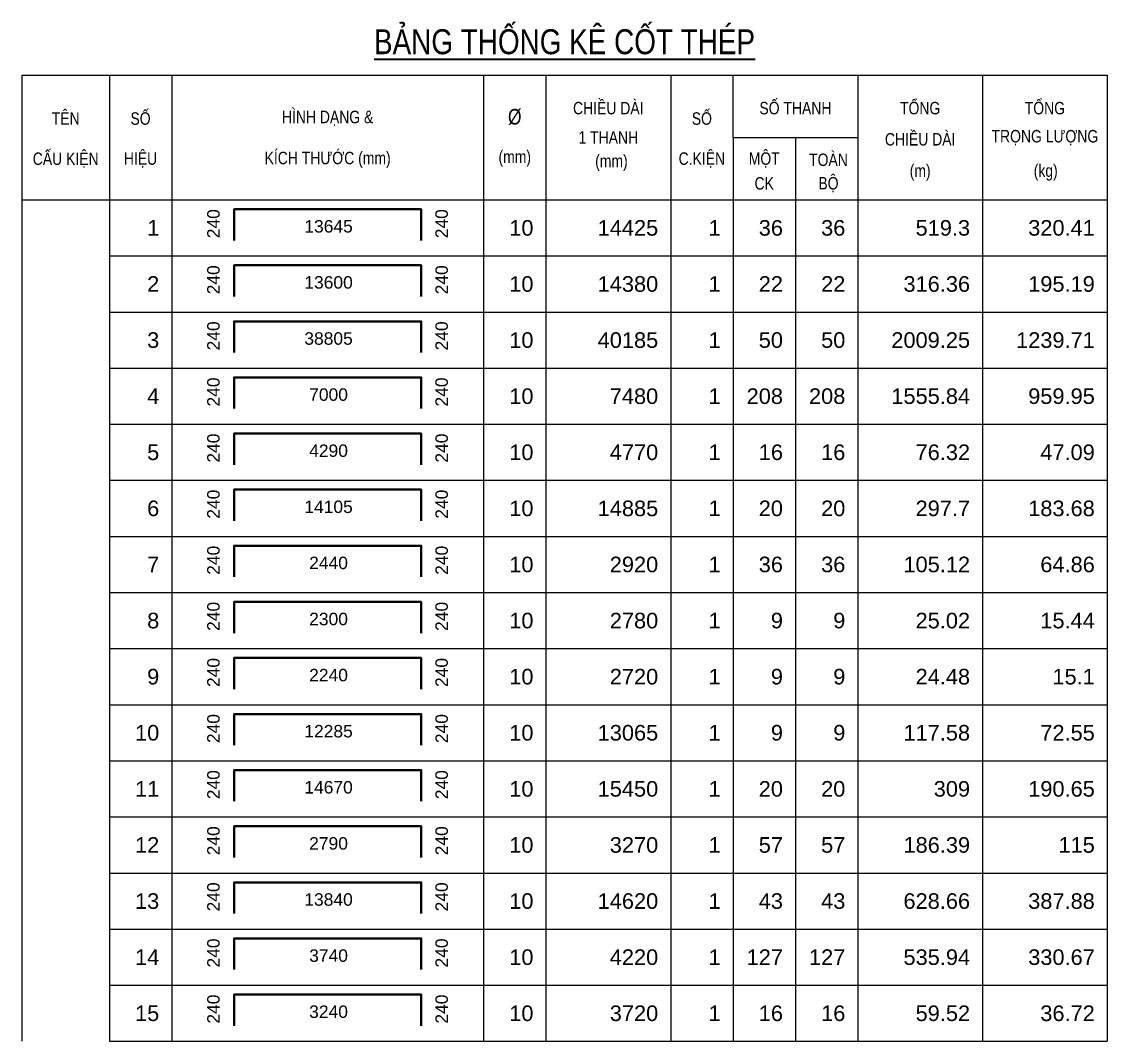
# Model space of a CAD drawing. Header units: millimetres. Extents: x -24156 to 1128921, y -12387 to 212709.
# Drawn here: x 1020378 to 1051011, y 63700 to 92489 of the extents above; entities that cross this region are included whole.
import ezdxf
from ezdxf.enums import TextEntityAlignment as Align

# ---------------------------------------------------------------- set-up
doc = ezdxf.new("R2010")
doc.units = ezdxf.units.MM
doc.header["$MEASUREMENT"] = 0
for name, color, linetype, lineweight in [('kata_net khung', 3, 'Continuous', 20), ('kata_text', 7, 'Continuous', 30), ('kata_thep chu', 1, 'Continuous', 35), ('NDC_FRAME', 7, 'Continuous', 20)]:
    doc.layers.add(name, color=color, linetype=linetype, lineweight=lineweight)
doc.styles.add('kata_text', font='arial.ttf', dxfattribs={"width": 0.8})

# ---------------------------------------------------------------- blocks, each defined once
blk = doc.blocks.new('Tieude')
at = {"layer": 'kata_net khung'}
for p, q in [((0, 2000), (0, 0)), ((0, 2000), (17405, 2000)), ((1405, 2000), (1405, 0)), ((2405, 2000), (2405, 0)), ((7405, 2000), (7405, 0)), ((8405, 2000), (8405, 0)), ((10405, 2000), (10405, 0)), ((11405, 1000), (11405, 2000)), ((13405, 2000), (13405, 0)), ((15405, 2000), (15405, 0)), ((17405, 2000), (17405, 0)), ((11405, 1000), (13405, 1000)), ((11405, 1000), (11405, 0)), ((12405, 1000), (12405, 0)), ((0, 0), (17405, 0))]:
    blk.add_line(p, q, dxfattribs=at)
at = {"layer": 'kata_text', "style": 'kata_text', "width": 0.8}
for s, height, p in [('%%UBẢNG THỐNG KÊ CỐT THÉP', 400, (8703, 2594)), ('CHIỀU DÀI', 200, (9405, 1500)), ('SỐ THANH', 200, (12405, 1500)), ('TỔNG', 200, (14405, 1500)), ('TỔNG', 200, (16405, 1500)), ('TÊN', 200, (705, 1333)), ('SỐ', 200, (1905, 1333)), ('HÌNH DẠNG &', 200, (4905, 1333)), ('%%C', 250, (7905, 1333)), ('SỐ', 200, (10905, 1333)), ('1 THANH', 200, (9405, 1000)), ('CHIỀU DÀI', 200, (14405, 1000)), ('TRỌNG LƯỢNG', 200, (16405, 1000)), ('CẤU KIỆN', 200, (705, 667)), ('HIỆU', 200, (1905, 667)), ('KÍCH THƯỚC (mm)', 200, (4905, 667)), ('(mm)', 200, (7905, 667)), ('(mm)', 200, (9455, 599)), ('C.KIỆN', 200, (10905, 667)), ('MỘT', 200, (11905, 667)), ('TOÀN', 200, (12935, 667)), ('(m)', 200, (14405, 443)), ('(kg)', 200, (16418, 443)), ('CK', 200, (11905, 264)), ('BỘ', 200, (12935, 271))]:
    blk.add_text(s, height=height, dxfattribs=at).set_placement(p, align=Align.MIDDLE)
blk = doc.blocks.new('dang04')
at = {"layer": 'kata_net khung'}
for p, q in [((0, 0), (0, -900)), ((1405, 0), (1405, -900)), ((2405, 0), (2405, -900)), ((7405, 0), (7405, -900)), ((8405, 0), (8405, -900)), ((10405, 0), (10405, -900)), ((11405, 0), (11405, -900)), ((12405, 0), (12405, -900)), ((13405, 0), (13405, -900)), ((15405, 0), (15405, -900)), ((17405, 0), (17405, -900)), ((1405, -900), (17405, -900))]:
    blk.add_line(p, q, dxfattribs=at)
at = {"layer": 'kata_thep chu'}
blk.add_lwpolyline([(3405, -650), (3405, -150), (6405, -150), (6405, -650)], dxfattribs=at)
at = {"layer": 'kata_text', "style": 'kata_text'}
for p in [(3073, -150), (6733, -150)]:
    blk.add_attdef('D03', text='', height=200, rotation=90, dxfattribs=at).set_placement(p, align=Align.MIDDLE_RIGHT)
for p in [(2205, -450), (8205, -450), (10205, -450), (11205, -450), (12205, -450), (13205, -450), (15205, -450), (17205, -450)]:
    blk.add_attdef('D03', text='', height=250, dxfattribs=at).set_placement(p, align=Align.MIDDLE_RIGHT)
blk.add_attdef('D03', text='', height=200, dxfattribs=at).set_placement((4920, -425), align=Align.MIDDLE_CENTER)

msp = doc.modelspace()

# ---------------------------------------------------------------- block references
at = {"layer": 'NDC_FRAME', "xscale": 1.76, "yscale": 1.76, "zscale": 1.76}
msp.add_blockref('Tieude', (1020378, 87459.8), dxfattribs=at)
at = {"layer": 'NDC_FRAME', "ltscale": 200}
ref = msp.add_blockref('dang04', (1020378, 87459.8), dxfattribs=dict(at, xscale=1.759999999999996, yscale=1.759999999999996, zscale=1.759999999999996))
ref.add_attrib('D03', '1', dxfattribs={"layer": 'kata_text', "height": 440, "style": 'kata_text'}).set_placement((1024259.3, 86667.8), align=Align.MIDDLE_RIGHT)
ref.add_attrib('D03', '240', dxfattribs={"layer": 'kata_text', "height": 352, "rotation": 90, "style": 'kata_text'}).set_placement((1025787.1, 87195.8), align=Align.MIDDLE_RIGHT)
ref.add_attrib('D03', '13645', dxfattribs={"layer": 'kata_text', "height": 352, "style": 'kata_text'}).set_placement((1029036.5, 86712.2), align=Align.MIDDLE_CENTER)
ref.add_attrib('D03', '240', dxfattribs={"layer": 'kata_text', "height": 352, "rotation": 90, "style": 'kata_text'}).set_placement((1032227.2, 87195.8), align=Align.MIDDLE_RIGHT)
ref.add_attrib('D03', '10', dxfattribs={"layer": 'kata_text', "height": 440, "style": 'kata_text'}).set_placement((1034819.3, 86667.8), align=Align.MIDDLE_RIGHT)
ref.add_attrib('D03', '14425', dxfattribs={"layer": 'kata_text', "height": 440, "style": 'kata_text'}).set_placement((1038339.3, 86667.8), align=Align.MIDDLE_RIGHT)
ref.add_attrib('D03', '1', dxfattribs={"layer": 'kata_text', "height": 440, "style": 'kata_text'}).set_placement((1040099.3, 86667.8), align=Align.MIDDLE_RIGHT)
ref.add_attrib('D03', '36', dxfattribs={"layer": 'kata_text', "height": 440, "style": 'kata_text'}).set_placement((1041859.3, 86667.8), align=Align.MIDDLE_RIGHT)
ref.add_attrib('D03', '36', dxfattribs={"layer": 'kata_text', "height": 440, "style": 'kata_text'}).set_placement((1043619.3, 86668.4), align=Align.MIDDLE_RIGHT)
ref.add_attrib('D03', '519.3', dxfattribs={"layer": 'kata_text', "height": 440, "style": 'kata_text'}).set_placement((1047139.3, 86667.8), align=Align.MIDDLE_RIGHT)
ref.add_attrib('D03', '320.41', dxfattribs={"layer": 'kata_text', "height": 440, "style": 'kata_text'}).set_placement((1050659.3, 86667.8), align=Align.MIDDLE_RIGHT)
ref = msp.add_blockref('dang04', (1020378, 85875.8), dxfattribs=dict(at, xscale=1.759999999999996, yscale=1.759999999999996, zscale=1.759999999999996))
ref.add_attrib('D03', '2', dxfattribs={"layer": 'kata_text', "height": 440, "style": 'kata_text'}).set_placement((1024259.3, 85083.8), align=Align.MIDDLE_RIGHT)
ref.add_attrib('D03', '240', dxfattribs={"layer": 'kata_text', "height": 352, "rotation": 90, "style": 'kata_text'}).set_placement((1025787.1, 85611.8), align=Align.MIDDLE_RIGHT)
ref.add_attrib('D03', '13600', dxfattribs={"layer": 'kata_text', "height": 352, "style": 'kata_text'}).set_placement((1029036.5, 85128.2), align=Align.MIDDLE_CENTER)
ref.add_attrib('D03', '240', dxfattribs={"layer": 'kata_text', "height": 352, "rotation": 90, "style": 'kata_text'}).set_placement((1032227.2, 85611.8), align=Align.MIDDLE_RIGHT)
ref.add_attrib('D03', '10', dxfattribs={"layer": 'kata_text', "height": 440, "style": 'kata_text'}).set_placement((1034819.3, 85083.8), align=Align.MIDDLE_RIGHT)
ref.add_attrib('D03', '14380', dxfattribs={"layer": 'kata_text', "height": 440, "style": 'kata_text'}).set_placement((1038339.3, 85083.8), align=Align.MIDDLE_RIGHT)
ref.add_attrib('D03', '1', dxfattribs={"layer": 'kata_text', "height": 440, "style": 'kata_text'}).set_placement((1040099.3, 85083.8), align=Align.MIDDLE_RIGHT)
ref.add_attrib('D03', '22', dxfattribs={"layer": 'kata_text', "height": 440, "style": 'kata_text'}).set_placement((1041859.3, 85083.8), align=Align.MIDDLE_RIGHT)
ref.add_attrib('D03', '22', dxfattribs={"layer": 'kata_text', "height": 440, "style": 'kata_text'}).set_placement((1043619.3, 85084.4), align=Align.MIDDLE_RIGHT)
ref.add_attrib('D03', '316.36', dxfattribs={"layer": 'kata_text', "height": 440, "style": 'kata_text'}).set_placement((1047139.3, 85083.8), align=Align.MIDDLE_RIGHT)
ref.add_attrib('D03', '195.19', dxfattribs={"layer": 'kata_text', "height": 440, "style": 'kata_text'}).set_placement((1050659.3, 85083.8), align=Align.MIDDLE_RIGHT)
ref = msp.add_blockref('dang04', (1020378, 84291.8), dxfattribs=dict(at, xscale=1.759999999999996, yscale=1.759999999999996, zscale=1.759999999999996))
ref.add_attrib('D03', '3', dxfattribs={"layer": 'kata_text', "height": 440, "style": 'kata_text'}).set_placement((1024259.3, 83499.8), align=Align.MIDDLE_RIGHT)
ref.add_attrib('D03', '240', dxfattribs={"layer": 'kata_text', "height": 352, "rotation": 90, "style": 'kata_text'}).set_placement((1025787.1, 84027.8), align=Align.MIDDLE_RIGHT)
ref.add_attrib('D03', '38805', dxfattribs={"layer": 'kata_text', "height": 352, "style": 'kata_text'}).set_placement((1029036.5, 83544.2), align=Align.MIDDLE_CENTER)
ref.add_attrib('D03', '240', dxfattribs={"layer": 'kata_text', "height": 352, "rotation": 90, "style": 'kata_text'}).set_placement((1032227.2, 84027.8), align=Align.MIDDLE_RIGHT)
ref.add_attrib('D03', '10', dxfattribs={"layer": 'kata_text', "height": 440, "style": 'kata_text'}).set_placement((1034819.3, 83499.8), align=Align.MIDDLE_RIGHT)
ref.add_attrib('D03', '40185', dxfattribs={"layer": 'kata_text', "height": 440, "style": 'kata_text'}).set_placement((1038339.3, 83499.8), align=Align.MIDDLE_RIGHT)
ref.add_attrib('D03', '1', dxfattribs={"layer": 'kata_text', "height": 440, "style": 'kata_text'}).set_placement((1040099.3, 83499.8), align=Align.MIDDLE_RIGHT)
ref.add_attrib('D03', '50', dxfattribs={"layer": 'kata_text', "height": 440, "style": 'kata_text'}).set_placement((1041859.3, 83499.8), align=Align.MIDDLE_RIGHT)
ref.add_attrib('D03', '50', dxfattribs={"layer": 'kata_text', "height": 440, "style": 'kata_text'}).set_placement((1043619.3, 83500.4), align=Align.MIDDLE_RIGHT)
ref.add_attrib('D03', '2009.25', dxfattribs={"layer": 'kata_text', "height": 440, "style": 'kata_text'}).set_placement((1047139.3, 83499.8), align=Align.MIDDLE_RIGHT)
ref.add_attrib('D03', '1239.71', dxfattribs={"layer": 'kata_text', "height": 440, "style": 'kata_text'}).set_placement((1050659.3, 83499.8), align=Align.MIDDLE_RIGHT)
ref = msp.add_blockref('dang04', (1020378, 82707.8), dxfattribs=dict(at, xscale=1.759999999999996, yscale=1.759999999999996, zscale=1.759999999999996))
ref.add_attrib('D03', '4', dxfattribs={"layer": 'kata_text', "height": 440, "style": 'kata_text'}).set_placement((1024259.3, 81915.8), align=Align.MIDDLE_RIGHT)
ref.add_attrib('D03', '240', dxfattribs={"layer": 'kata_text', "height": 352, "rotation": 90, "style": 'kata_text'}).set_placement((1025787.1, 82443.8), align=Align.MIDDLE_RIGHT)
ref.add_attrib('D03', '7000', dxfattribs={"layer": 'kata_text', "height": 352, "style": 'kata_text'}).set_placement((1029036.5, 81960.2), align=Align.MIDDLE_CENTER)
ref.add_attrib('D03', '240', dxfattribs={"layer": 'kata_text', "height": 352, "rotation": 90, "style": 'kata_text'}).set_placement((1032227.2, 82443.8), align=Align.MIDDLE_RIGHT)
ref.add_attrib('D03', '10', dxfattribs={"layer": 'kata_text', "height": 440, "style": 'kata_text'}).set_placement((1034819.3, 81915.8), align=Align.MIDDLE_RIGHT)
ref.add_attrib('D03', '7480', dxfattribs={"layer": 'kata_text', "height": 440, "style": 'kata_text'}).set_placement((1038339.3, 81915.8), align=Align.MIDDLE_RIGHT)
ref.add_attrib('D03', '1', dxfattribs={"layer": 'kata_text', "height": 440, "style": 'kata_text'}).set_placement((1040099.3, 81915.8), align=Align.MIDDLE_RIGHT)
ref.add_attrib('D03', '208', dxfattribs={"layer": 'kata_text', "height": 440, "style": 'kata_text'}).set_placement((1041859.3, 81915.8), align=Align.MIDDLE_RIGHT)
ref.add_attrib('D03', '208', dxfattribs={"layer": 'kata_text', "height": 440, "style": 'kata_text'}).set_placement((1043619.3, 81916.4), align=Align.MIDDLE_RIGHT)
ref.add_attrib('D03', '1555.84', dxfattribs={"layer": 'kata_text', "height": 440, "style": 'kata_text'}).set_placement((1047139.3, 81915.8), align=Align.MIDDLE_RIGHT)
ref.add_attrib('D03', '959.95', dxfattribs={"layer": 'kata_text', "height": 440, "style": 'kata_text'}).set_placement((1050659.3, 81915.8), align=Align.MIDDLE_RIGHT)
ref = msp.add_blockref('dang04', (1020378, 81123.8), dxfattribs=dict(at, xscale=1.759999999999996, yscale=1.759999999999996, zscale=1.759999999999996))
ref.add_attrib('D03', '5', dxfattribs={"layer": 'kata_text', "height": 440, "style": 'kata_text'}).set_placement((1024259.3, 80331.8), align=Align.MIDDLE_RIGHT)
ref.add_attrib('D03', '240', dxfattribs={"layer": 'kata_text', "height": 352, "rotation": 90, "style": 'kata_text'}).set_placement((1025787.1, 80859.8), align=Align.MIDDLE_RIGHT)
ref.add_attrib('D03', '4290', dxfattribs={"layer": 'kata_text', "height": 352, "style": 'kata_text'}).set_placement((1029036.5, 80376.2), align=Align.MIDDLE_CENTER)
ref.add_attrib('D03', '240', dxfattribs={"layer": 'kata_text', "height": 352, "rotation": 90, "style": 'kata_text'}).set_placement((1032227.2, 80859.8), align=Align.MIDDLE_RIGHT)
ref.add_attrib('D03', '10', dxfattribs={"layer": 'kata_text', "height": 440, "style": 'kata_text'}).set_placement((1034819.3, 80331.8), align=Align.MIDDLE_RIGHT)
ref.add_attrib('D03', '4770', dxfattribs={"layer": 'kata_text', "height": 440, "style": 'kata_text'}).set_placement((1038339.3, 80331.8), align=Align.MIDDLE_RIGHT)
ref.add_attrib('D03', '1', dxfattribs={"layer": 'kata_text', "height": 440, "style": 'kata_text'}).set_placement((1040099.3, 80331.8), align=Align.MIDDLE_RIGHT)
ref.add_attrib('D03', '16', dxfattribs={"layer": 'kata_text', "height": 440, "style": 'kata_text'}).set_placement((1041859.3, 80331.8), align=Align.MIDDLE_RIGHT)
ref.add_attrib('D03', '16', dxfattribs={"layer": 'kata_text', "height": 440, "style": 'kata_text'}).set_placement((1043619.3, 80332.4), align=Align.MIDDLE_RIGHT)
ref.add_attrib('D03', '76.32', dxfattribs={"layer": 'kata_text', "height": 440, "style": 'kata_text'}).set_placement((1047139.3, 80331.8), align=Align.MIDDLE_RIGHT)
ref.add_attrib('D03', '47.09', dxfattribs={"layer": 'kata_text', "height": 440, "style": 'kata_text'}).set_placement((1050659.3, 80331.8), align=Align.MIDDLE_RIGHT)
ref = msp.add_blockref('dang04', (1020378, 79539.8), dxfattribs=dict(at, xscale=1.759999999999996, yscale=1.759999999999996, zscale=1.759999999999996))
ref.add_attrib('D03', '6', dxfattribs={"layer": 'kata_text', "height": 440, "style": 'kata_text'}).set_placement((1024259.3, 78747.8), align=Align.MIDDLE_RIGHT)
ref.add_attrib('D03', '240', dxfattribs={"layer": 'kata_text', "height": 352, "rotation": 90, "style": 'kata_text'}).set_placement((1025787.1, 79275.8), align=Align.MIDDLE_RIGHT)
ref.add_attrib('D03', '14105', dxfattribs={"layer": 'kata_text', "height": 352, "style": 'kata_text'}).set_placement((1029036.5, 78792.2), align=Align.MIDDLE_CENTER)
ref.add_attrib('D03', '240', dxfattribs={"layer": 'kata_text', "height": 352, "rotation": 90, "style": 'kata_text'}).set_placement((1032227.2, 79275.8), align=Align.MIDDLE_RIGHT)
ref.add_attrib('D03', '10', dxfattribs={"layer": 'kata_text', "height": 440, "style": 'kata_text'}).set_placement((1034819.3, 78747.8), align=Align.MIDDLE_RIGHT)
ref.add_attrib('D03', '14885', dxfattribs={"layer": 'kata_text', "height": 440, "style": 'kata_text'}).set_placement((1038339.3, 78747.8), align=Align.MIDDLE_RIGHT)
ref.add_attrib('D03', '1', dxfattribs={"layer": 'kata_text', "height": 440, "style": 'kata_text'}).set_placement((1040099.3, 78747.8), align=Align.MIDDLE_RIGHT)
ref.add_attrib('D03', '20', dxfattribs={"layer": 'kata_text', "height": 440, "style": 'kata_text'}).set_placement((1041859.3, 78747.8), align=Align.MIDDLE_RIGHT)
ref.add_attrib('D03', '20', dxfattribs={"layer": 'kata_text', "height": 440, "style": 'kata_text'}).set_placement((1043619.3, 78748.4), align=Align.MIDDLE_RIGHT)
ref.add_attrib('D03', '297.7', dxfattribs={"layer": 'kata_text', "height": 440, "style": 'kata_text'}).set_placement((1047139.3, 78747.8), align=Align.MIDDLE_RIGHT)
ref.add_attrib('D03', '183.68', dxfattribs={"layer": 'kata_text', "height": 440, "style": 'kata_text'}).set_placement((1050659.3, 78747.8), align=Align.MIDDLE_RIGHT)
ref = msp.add_blockref('dang04', (1020378, 77955.8), dxfattribs=dict(at, xscale=1.759999999999996, yscale=1.759999999999996, zscale=1.759999999999996))
ref.add_attrib('D03', '7', dxfattribs={"layer": 'kata_text', "height": 440, "style": 'kata_text'}).set_placement((1024259.3, 77163.8), align=Align.MIDDLE_RIGHT)
ref.add_attrib('D03', '240', dxfattribs={"layer": 'kata_text', "height": 352, "rotation": 90, "style": 'kata_text'}).set_placement((1025787.1, 77691.8), align=Align.MIDDLE_RIGHT)
ref.add_attrib('D03', '2440', dxfattribs={"layer": 'kata_text', "height": 352, "style": 'kata_text'}).set_placement((1029036.5, 77208.2), align=Align.MIDDLE_CENTER)
ref.add_attrib('D03', '240', dxfattribs={"layer": 'kata_text', "height": 352, "rotation": 90, "style": 'kata_text'}).set_placement((1032227.2, 77691.8), align=Align.MIDDLE_RIGHT)
ref.add_attrib('D03', '10', dxfattribs={"layer": 'kata_text', "height": 440, "style": 'kata_text'}).set_placement((1034819.3, 77163.8), align=Align.MIDDLE_RIGHT)
ref.add_attrib('D03', '2920', dxfattribs={"layer": 'kata_text', "height": 440, "style": 'kata_text'}).set_placement((1038339.3, 77163.8), align=Align.MIDDLE_RIGHT)
ref.add_attrib('D03', '1', dxfattribs={"layer": 'kata_text', "height": 440, "style": 'kata_text'}).set_placement((1040099.3, 77163.8), align=Align.MIDDLE_RIGHT)
ref.add_attrib('D03', '36', dxfattribs={"layer": 'kata_text', "height": 440, "style": 'kata_text'}).set_placement((1041859.3, 77163.8), align=Align.MIDDLE_RIGHT)
ref.add_attrib('D03', '36', dxfattribs={"layer": 'kata_text', "height": 440, "style": 'kata_text'}).set_placement((1043619.3, 77164.4), align=Align.MIDDLE_RIGHT)
ref.add_attrib('D03', '105.12', dxfattribs={"layer": 'kata_text', "height": 440, "style": 'kata_text'}).set_placement((1047139.3, 77163.8), align=Align.MIDDLE_RIGHT)
ref.add_attrib('D03', '64.86', dxfattribs={"layer": 'kata_text', "height": 440, "style": 'kata_text'}).set_placement((1050659.3, 77163.8), align=Align.MIDDLE_RIGHT)
ref = msp.add_blockref('dang04', (1020378, 76371.8), dxfattribs=dict(at, xscale=1.759999999999996, yscale=1.759999999999996, zscale=1.759999999999996))
ref.add_attrib('D03', '8', dxfattribs={"layer": 'kata_text', "height": 440, "style": 'kata_text'}).set_placement((1024259.3, 75579.8), align=Align.MIDDLE_RIGHT)
ref.add_attrib('D03', '240', dxfattribs={"layer": 'kata_text', "height": 352, "rotation": 90, "style": 'kata_text'}).set_placement((1025787.1, 76107.8), align=Align.MIDDLE_RIGHT)
ref.add_attrib('D03', '2300', dxfattribs={"layer": 'kata_text', "height": 352, "style": 'kata_text'}).set_placement((1029036.5, 75624.2), align=Align.MIDDLE_CENTER)
ref.add_attrib('D03', '240', dxfattribs={"layer": 'kata_text', "height": 352, "rotation": 90, "style": 'kata_text'}).set_placement((1032227.2, 76107.8), align=Align.MIDDLE_RIGHT)
ref.add_attrib('D03', '10', dxfattribs={"layer": 'kata_text', "height": 440, "style": 'kata_text'}).set_placement((1034819.3, 75579.8), align=Align.MIDDLE_RIGHT)
ref.add_attrib('D03', '2780', dxfattribs={"layer": 'kata_text', "height": 440, "style": 'kata_text'}).set_placement((1038339.3, 75579.8), align=Align.MIDDLE_RIGHT)
ref.add_attrib('D03', '1', dxfattribs={"layer": 'kata_text', "height": 440, "style": 'kata_text'}).set_placement((1040099.3, 75579.8), align=Align.MIDDLE_RIGHT)
ref.add_attrib('D03', '9', dxfattribs={"layer": 'kata_text', "height": 440, "style": 'kata_text'}).set_placement((1041859.3, 75579.8), align=Align.MIDDLE_RIGHT)
ref.add_attrib('D03', '9', dxfattribs={"layer": 'kata_text', "height": 440, "style": 'kata_text'}).set_placement((1043619.3, 75580.4), align=Align.MIDDLE_RIGHT)
ref.add_attrib('D03', '25.02', dxfattribs={"layer": 'kata_text', "height": 440, "style": 'kata_text'}).set_placement((1047139.3, 75579.8), align=Align.MIDDLE_RIGHT)
ref.add_attrib('D03', '15.44', dxfattribs={"layer": 'kata_text', "height": 440, "style": 'kata_text'}).set_placement((1050659.3, 75579.8), align=Align.MIDDLE_RIGHT)
ref = msp.add_blockref('dang04', (1020378, 74787.8), dxfattribs=dict(at, xscale=1.759999999999996, yscale=1.759999999999996, zscale=1.759999999999996))
ref.add_attrib('D03', '9', dxfattribs={"layer": 'kata_text', "height": 440, "style": 'kata_text'}).set_placement((1024259.3, 73995.8), align=Align.MIDDLE_RIGHT)
ref.add_attrib('D03', '240', dxfattribs={"layer": 'kata_text', "height": 352, "rotation": 90, "style": 'kata_text'}).set_placement((1025787.1, 74523.8), align=Align.MIDDLE_RIGHT)
ref.add_attrib('D03', '2240', dxfattribs={"layer": 'kata_text', "height": 352, "style": 'kata_text'}).set_placement((1029036.5, 74040.2), align=Align.MIDDLE_CENTER)
ref.add_attrib('D03', '240', dxfattribs={"layer": 'kata_text', "height": 352, "rotation": 90, "style": 'kata_text'}).set_placement((1032227.2, 74523.8), align=Align.MIDDLE_RIGHT)
ref.add_attrib('D03', '10', dxfattribs={"layer": 'kata_text', "height": 440, "style": 'kata_text'}).set_placement((1034819.3, 73995.8), align=Align.MIDDLE_RIGHT)
ref.add_attrib('D03', '2720', dxfattribs={"layer": 'kata_text', "height": 440, "style": 'kata_text'}).set_placement((1038339.3, 73995.8), align=Align.MIDDLE_RIGHT)
ref.add_attrib('D03', '1', dxfattribs={"layer": 'kata_text', "height": 440, "style": 'kata_text'}).set_placement((1040099.3, 73995.8), align=Align.MIDDLE_RIGHT)
ref.add_attrib('D03', '9', dxfattribs={"layer": 'kata_text', "height": 440, "style": 'kata_text'}).set_placement((1041859.3, 73995.8), align=Align.MIDDLE_RIGHT)
ref.add_attrib('D03', '9', dxfattribs={"layer": 'kata_text', "height": 440, "style": 'kata_text'}).set_placement((1043619.3, 73996.4), align=Align.MIDDLE_RIGHT)
ref.add_attrib('D03', '24.48', dxfattribs={"layer": 'kata_text', "height": 440, "style": 'kata_text'}).set_placement((1047139.3, 73995.8), align=Align.MIDDLE_RIGHT)
ref.add_attrib('D03', '15.1', dxfattribs={"layer": 'kata_text', "height": 440, "style": 'kata_text'}).set_placement((1050659.3, 73995.8), align=Align.MIDDLE_RIGHT)
ref = msp.add_blockref('dang04', (1020378, 73203.8), dxfattribs=dict(at, xscale=1.759999999999996, yscale=1.759999999999996, zscale=1.759999999999996))
ref.add_attrib('D03', '10', dxfattribs={"layer": 'kata_text', "height": 440, "style": 'kata_text'}).set_placement((1024259.3, 72411.8), align=Align.MIDDLE_RIGHT)
ref.add_attrib('D03', '240', dxfattribs={"layer": 'kata_text', "height": 352, "rotation": 90, "style": 'kata_text'}).set_placement((1025787.1, 72939.8), align=Align.MIDDLE_RIGHT)
ref.add_attrib('D03', '12285', dxfattribs={"layer": 'kata_text', "height": 352, "style": 'kata_text'}).set_placement((1029036.5, 72456.2), align=Align.MIDDLE_CENTER)
ref.add_attrib('D03', '240', dxfattribs={"layer": 'kata_text', "height": 352, "rotation": 90, "style": 'kata_text'}).set_placement((1032227.2, 72939.8), align=Align.MIDDLE_RIGHT)
ref.add_attrib('D03', '10', dxfattribs={"layer": 'kata_text', "height": 440, "style": 'kata_text'}).set_placement((1034819.3, 72411.8), align=Align.MIDDLE_RIGHT)
ref.add_attrib('D03', '13065', dxfattribs={"layer": 'kata_text', "height": 440, "style": 'kata_text'}).set_placement((1038339.3, 72411.8), align=Align.MIDDLE_RIGHT)
ref.add_attrib('D03', '1', dxfattribs={"layer": 'kata_text', "height": 440, "style": 'kata_text'}).set_placement((1040099.3, 72411.8), align=Align.MIDDLE_RIGHT)
ref.add_attrib('D03', '9', dxfattribs={"layer": 'kata_text', "height": 440, "style": 'kata_text'}).set_placement((1041859.3, 72411.8), align=Align.MIDDLE_RIGHT)
ref.add_attrib('D03', '9', dxfattribs={"layer": 'kata_text', "height": 440, "style": 'kata_text'}).set_placement((1043619.3, 72412.4), align=Align.MIDDLE_RIGHT)
ref.add_attrib('D03', '117.58', dxfattribs={"layer": 'kata_text', "height": 440, "style": 'kata_text'}).set_placement((1047139.3, 72411.8), align=Align.MIDDLE_RIGHT)
ref.add_attrib('D03', '72.55', dxfattribs={"layer": 'kata_text', "height": 440, "style": 'kata_text'}).set_placement((1050659.3, 72411.8), align=Align.MIDDLE_RIGHT)
ref = msp.add_blockref('dang04', (1020378, 71619.8), dxfattribs=dict(at, xscale=1.759999999999996, yscale=1.759999999999996, zscale=1.759999999999996))
ref.add_attrib('D03', '11', dxfattribs={"layer": 'kata_text', "height": 440, "style": 'kata_text'}).set_placement((1024259.3, 70827.8), align=Align.MIDDLE_RIGHT)
ref.add_attrib('D03', '240', dxfattribs={"layer": 'kata_text', "height": 352, "rotation": 90, "style": 'kata_text'}).set_placement((1025787.1, 71355.8), align=Align.MIDDLE_RIGHT)
ref.add_attrib('D03', '14670', dxfattribs={"layer": 'kata_text', "height": 352, "style": 'kata_text'}).set_placement((1029036.5, 70872.2), align=Align.MIDDLE_CENTER)
ref.add_attrib('D03', '240', dxfattribs={"layer": 'kata_text', "height": 352, "rotation": 90, "style": 'kata_text'}).set_placement((1032227.2, 71355.8), align=Align.MIDDLE_RIGHT)
ref.add_attrib('D03', '10', dxfattribs={"layer": 'kata_text', "height": 440, "style": 'kata_text'}).set_placement((1034819.3, 70827.8), align=Align.MIDDLE_RIGHT)
ref.add_attrib('D03', '15450', dxfattribs={"layer": 'kata_text', "height": 440, "style": 'kata_text'}).set_placement((1038339.3, 70827.8), align=Align.MIDDLE_RIGHT)
ref.add_attrib('D03', '1', dxfattribs={"layer": 'kata_text', "height": 440, "style": 'kata_text'}).set_placement((1040099.3, 70827.8), align=Align.MIDDLE_RIGHT)
ref.add_attrib('D03', '20', dxfattribs={"layer": 'kata_text', "height": 440, "style": 'kata_text'}).set_placement((1041859.3, 70827.8), align=Align.MIDDLE_RIGHT)
ref.add_attrib('D03', '20', dxfattribs={"layer": 'kata_text', "height": 440, "style": 'kata_text'}).set_placement((1043619.3, 70828.4), align=Align.MIDDLE_RIGHT)
ref.add_attrib('D03', '309', dxfattribs={"layer": 'kata_text', "height": 440, "style": 'kata_text'}).set_placement((1047139.3, 70827.8), align=Align.MIDDLE_RIGHT)
ref.add_attrib('D03', '190.65', dxfattribs={"layer": 'kata_text', "height": 440, "style": 'kata_text'}).set_placement((1050659.3, 70827.8), align=Align.MIDDLE_RIGHT)
ref = msp.add_blockref('dang04', (1020378, 70035.8), dxfattribs=dict(at, xscale=1.759999999999996, yscale=1.759999999999996, zscale=1.759999999999996))
ref.add_attrib('D03', '12', dxfattribs={"layer": 'kata_text', "height": 440, "style": 'kata_text'}).set_placement((1024259.3, 69243.8), align=Align.MIDDLE_RIGHT)
ref.add_attrib('D03', '240', dxfattribs={"layer": 'kata_text', "height": 352, "rotation": 90, "style": 'kata_text'}).set_placement((1025787.1, 69771.8), align=Align.MIDDLE_RIGHT)
ref.add_attrib('D03', '2790', dxfattribs={"layer": 'kata_text', "height": 352, "style": 'kata_text'}).set_placement((1029036.5, 69288.2), align=Align.MIDDLE_CENTER)
ref.add_attrib('D03', '240', dxfattribs={"layer": 'kata_text', "height": 352, "rotation": 90, "style": 'kata_text'}).set_placement((1032227.2, 69771.8), align=Align.MIDDLE_RIGHT)
ref.add_attrib('D03', '10', dxfattribs={"layer": 'kata_text', "height": 440, "style": 'kata_text'}).set_placement((1034819.3, 69243.8), align=Align.MIDDLE_RIGHT)
ref.add_attrib('D03', '3270', dxfattribs={"layer": 'kata_text', "height": 440, "style": 'kata_text'}).set_placement((1038339.3, 69243.8), align=Align.MIDDLE_RIGHT)
ref.add_attrib('D03', '1', dxfattribs={"layer": 'kata_text', "height": 440, "style": 'kata_text'}).set_placement((1040099.3, 69243.8), align=Align.MIDDLE_RIGHT)
ref.add_attrib('D03', '57', dxfattribs={"layer": 'kata_text', "height": 440, "style": 'kata_text'}).set_placement((1041859.3, 69243.8), align=Align.MIDDLE_RIGHT)
ref.add_attrib('D03', '57', dxfattribs={"layer": 'kata_text', "height": 440, "style": 'kata_text'}).set_placement((1043619.3, 69244.4), align=Align.MIDDLE_RIGHT)
ref.add_attrib('D03', '186.39', dxfattribs={"layer": 'kata_text', "height": 440, "style": 'kata_text'}).set_placement((1047139.3, 69243.8), align=Align.MIDDLE_RIGHT)
ref.add_attrib('D03', '115', dxfattribs={"layer": 'kata_text', "height": 440, "style": 'kata_text'}).set_placement((1050659.3, 69243.8), align=Align.MIDDLE_RIGHT)
ref = msp.add_blockref('dang04', (1020378, 68451.8), dxfattribs=dict(at, xscale=1.759999999999996, yscale=1.759999999999996, zscale=1.759999999999996))
ref.add_attrib('D03', '13', dxfattribs={"layer": 'kata_text', "height": 440, "style": 'kata_text'}).set_placement((1024259.3, 67659.8), align=Align.MIDDLE_RIGHT)
ref.add_attrib('D03', '240', dxfattribs={"layer": 'kata_text', "height": 352, "rotation": 90, "style": 'kata_text'}).set_placement((1025787.1, 68187.8), align=Align.MIDDLE_RIGHT)
ref.add_attrib('D03', '13840', dxfattribs={"layer": 'kata_text', "height": 352, "style": 'kata_text'}).set_placement((1029036.5, 67704.2), align=Align.MIDDLE_CENTER)
ref.add_attrib('D03', '240', dxfattribs={"layer": 'kata_text', "height": 352, "rotation": 90, "style": 'kata_text'}).set_placement((1032227.2, 68187.8), align=Align.MIDDLE_RIGHT)
ref.add_attrib('D03', '10', dxfattribs={"layer": 'kata_text', "height": 440, "style": 'kata_text'}).set_placement((1034819.3, 67659.8), align=Align.MIDDLE_RIGHT)
ref.add_attrib('D03', '14620', dxfattribs={"layer": 'kata_text', "height": 440, "style": 'kata_text'}).set_placement((1038339.3, 67659.8), align=Align.MIDDLE_RIGHT)
ref.add_attrib('D03', '1', dxfattribs={"layer": 'kata_text', "height": 440, "style": 'kata_text'}).set_placement((1040099.3, 67659.8), align=Align.MIDDLE_RIGHT)
ref.add_attrib('D03', '43', dxfattribs={"layer": 'kata_text', "height": 440, "style": 'kata_text'}).set_placement((1041859.3, 67659.8), align=Align.MIDDLE_RIGHT)
ref.add_attrib('D03', '43', dxfattribs={"layer": 'kata_text', "height": 440, "style": 'kata_text'}).set_placement((1043619.3, 67660.4), align=Align.MIDDLE_RIGHT)
ref.add_attrib('D03', '628.66', dxfattribs={"layer": 'kata_text', "height": 440, "style": 'kata_text'}).set_placement((1047139.3, 67659.8), align=Align.MIDDLE_RIGHT)
ref.add_attrib('D03', '387.88', dxfattribs={"layer": 'kata_text', "height": 440, "style": 'kata_text'}).set_placement((1050659.3, 67659.8), align=Align.MIDDLE_RIGHT)
ref = msp.add_blockref('dang04', (1020378, 66867.8), dxfattribs=dict(at, xscale=1.759999999999996, yscale=1.759999999999996, zscale=1.759999999999996))
ref.add_attrib('D03', '14', dxfattribs={"layer": 'kata_text', "height": 440, "style": 'kata_text'}).set_placement((1024259.3, 66075.8), align=Align.MIDDLE_RIGHT)
ref.add_attrib('D03', '240', dxfattribs={"layer": 'kata_text', "height": 352, "rotation": 90, "style": 'kata_text'}).set_placement((1025787.1, 66603.8), align=Align.MIDDLE_RIGHT)
ref.add_attrib('D03', '3740', dxfattribs={"layer": 'kata_text', "height": 352, "style": 'kata_text'}).set_placement((1029036.5, 66120.2), align=Align.MIDDLE_CENTER)
ref.add_attrib('D03', '240', dxfattribs={"layer": 'kata_text', "height": 352, "rotation": 90, "style": 'kata_text'}).set_placement((1032227.2, 66603.8), align=Align.MIDDLE_RIGHT)
ref.add_attrib('D03', '10', dxfattribs={"layer": 'kata_text', "height": 440, "style": 'kata_text'}).set_placement((1034819.3, 66075.8), align=Align.MIDDLE_RIGHT)
ref.add_attrib('D03', '4220', dxfattribs={"layer": 'kata_text', "height": 440, "style": 'kata_text'}).set_placement((1038339.3, 66075.8), align=Align.MIDDLE_RIGHT)
ref.add_attrib('D03', '1', dxfattribs={"layer": 'kata_text', "height": 440, "style": 'kata_text'}).set_placement((1040099.3, 66075.8), align=Align.MIDDLE_RIGHT)
ref.add_attrib('D03', '127', dxfattribs={"layer": 'kata_text', "height": 440, "style": 'kata_text'}).set_placement((1041859.3, 66075.8), align=Align.MIDDLE_RIGHT)
ref.add_attrib('D03', '127', dxfattribs={"layer": 'kata_text', "height": 440, "style": 'kata_text'}).set_placement((1043619.3, 66076.4), align=Align.MIDDLE_RIGHT)
ref.add_attrib('D03', '535.94', dxfattribs={"layer": 'kata_text', "height": 440, "style": 'kata_text'}).set_placement((1047139.3, 66075.8), align=Align.MIDDLE_RIGHT)
ref.add_attrib('D03', '330.67', dxfattribs={"layer": 'kata_text', "height": 440, "style": 'kata_text'}).set_placement((1050659.3, 66075.8), align=Align.MIDDLE_RIGHT)
ref = msp.add_blockref('dang04', (1020378, 65283.8), dxfattribs=dict(at, xscale=1.759999999999996, yscale=1.759999999999996, zscale=1.759999999999996))
ref.add_attrib('D03', '15', dxfattribs={"layer": 'kata_text', "height": 440, "style": 'kata_text'}).set_placement((1024259.3, 64491.8), align=Align.MIDDLE_RIGHT)
ref.add_attrib('D03', '240', dxfattribs={"layer": 'kata_text', "height": 352, "rotation": 90, "style": 'kata_text'}).set_placement((1025787.1, 65019.8), align=Align.MIDDLE_RIGHT)
ref.add_attrib('D03', '3240', dxfattribs={"layer": 'kata_text', "height": 352, "style": 'kata_text'}).set_placement((1029036.5, 64536.2), align=Align.MIDDLE_CENTER)
ref.add_attrib('D03', '240', dxfattribs={"layer": 'kata_text', "height": 352, "rotation": 90, "style": 'kata_text'}).set_placement((1032227.2, 65019.8), align=Align.MIDDLE_RIGHT)
ref.add_attrib('D03', '10', dxfattribs={"layer": 'kata_text', "height": 440, "style": 'kata_text'}).set_placement((1034819.3, 64491.8), align=Align.MIDDLE_RIGHT)
ref.add_attrib('D03', '3720', dxfattribs={"layer": 'kata_text', "height": 440, "style": 'kata_text'}).set_placement((1038339.3, 64491.8), align=Align.MIDDLE_RIGHT)
ref.add_attrib('D03', '1', dxfattribs={"layer": 'kata_text', "height": 440, "style": 'kata_text'}).set_placement((1040099.3, 64491.8), align=Align.MIDDLE_RIGHT)
ref.add_attrib('D03', '16', dxfattribs={"layer": 'kata_text', "height": 440, "style": 'kata_text'}).set_placement((1041859.3, 64491.8), align=Align.MIDDLE_RIGHT)
ref.add_attrib('D03', '16', dxfattribs={"layer": 'kata_text', "height": 440, "style": 'kata_text'}).set_placement((1043619.3, 64492.4), align=Align.MIDDLE_RIGHT)
ref.add_attrib('D03', '59.52', dxfattribs={"layer": 'kata_text', "height": 440, "style": 'kata_text'}).set_placement((1047139.3, 64491.8), align=Align.MIDDLE_RIGHT)
ref.add_attrib('D03', '36.72', dxfattribs={"layer": 'kata_text', "height": 440, "style": 'kata_text'}).set_placement((1050659.3, 64491.8), align=Align.MIDDLE_RIGHT)

doc.saveas('drawing.dxf')
